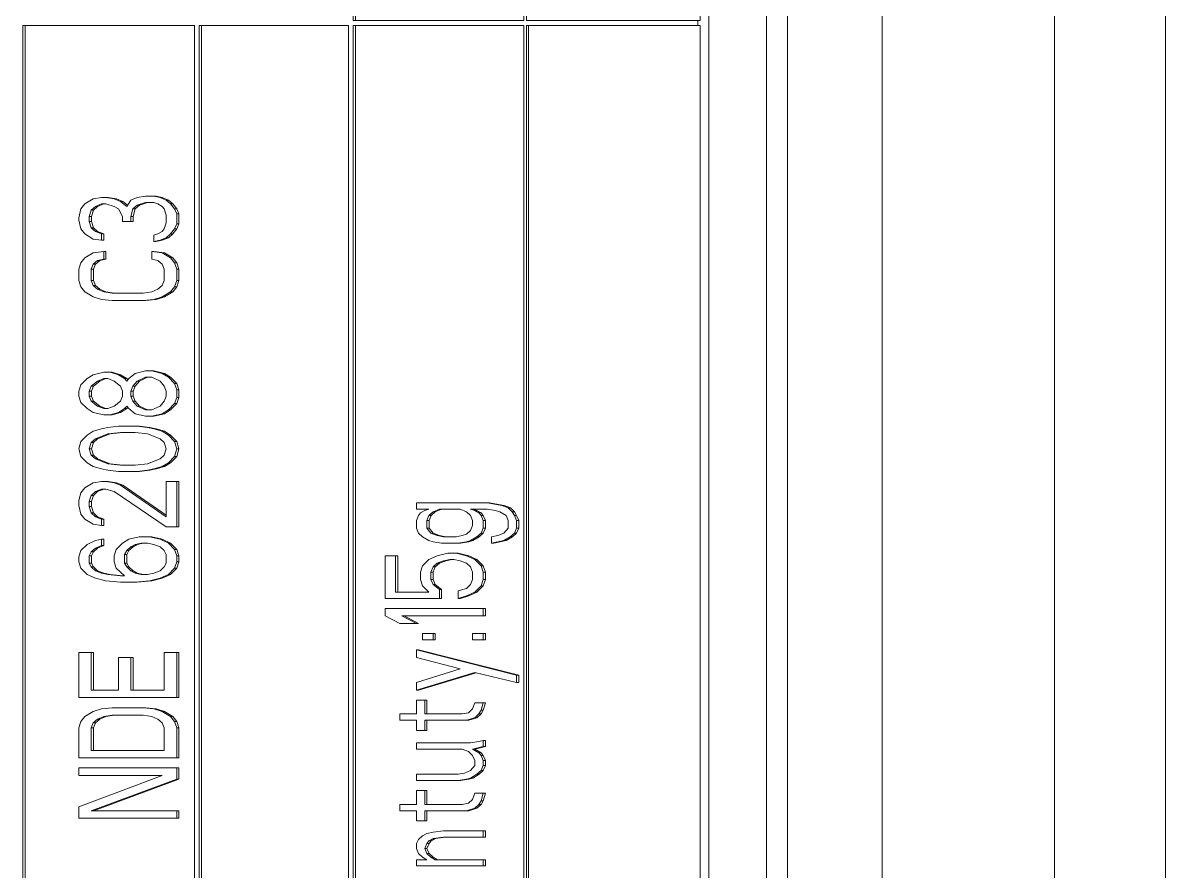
# Model space of a CAD drawing. Header units: millimetres. Extents: x 174875 to 182855, y -330615 to -324972.
# Drawn here: x 177797.64 to 177820.44, y -325739.42 to -325722.55 of the extents above; entities that cross this region are included whole.
import ezdxf

# ---------------------------------------------------------------- set-up
doc = ezdxf.new("R2010")
doc.units = ezdxf.units.MM
doc.header["$LTSCALE"] = 20
doc.layers.get('0').update_dxf_attribs({"lineweight": 15})
doc.layers.add('PDF_几何图形', color=7, linetype='Continuous')
doc.layers.add('实线', color=7, linetype='Continuous')

# ---------------------------------------------------------------- blocks, each defined once
blk = doc.blocks.new('Z$W@#0D7750773333335')
at = {"layer": 'PDF_几何图形', "lineweight": 18}
for points in [[(129.403, 13.16), (79.423, 13.16), (79.423, 13.205), (129.403, 13.205), (129.403, 9.794), (85.42, 9.794), (85.42, 9.697)], [(114.408, 10.146), (114.633, 10.146), (114.633, 12.095), (114.483, 12.095), (114.483, 10.436), (113.858, 12.095), (113.633, 12.095), (113.633, 10.146), (113.633, 10.101), (113.783, 10.101), (113.783, 10.146)], [(115.832, 10.81), (115.832, 11.432), (115.807, 11.639), (115.757, 11.805), (115.657, 11.971), (115.557, 12.054), (115.432, 12.095), (114.833, 12.095), (114.833, 10.146)], [(116.182, 11.802), (116.932, 11.802), (116.932, 11.846), (116.932, 12.095), (116.032, 12.095), (116.032, 10.146), (116.032, 10.101), (116.932, 10.101), (116.932, 10.146)], [(119.056, 11.594), (119.181, 11.594), (119.181, 11.639), (119.156, 11.763), (119.081, 11.929), (118.956, 12.054), (118.831, 12.095), (118.731, 12.095), (118.606, 12.054), (118.481, 11.929), (118.406, 11.763), (118.356, 11.556), (118.331, 11.266), (118.331, 10.975)], [(120.331, 11.556), (120.331, 11.639), (120.306, 11.805), (120.206, 11.971), (120.106, 12.054), (119.956, 12.095), (119.856, 12.095), (119.681, 12.054), (119.581, 11.971), (119.481, 11.805), (119.456, 11.639)], [(121.405, 10.682), (121.43, 10.889), (121.43, 10.934), (121.43, 11.307), (121.405, 11.514), (121.38, 11.639), (121.33, 11.805), (121.255, 11.929), (121.13, 12.054), (120.98, 12.095), (120.83, 12.054), (120.705, 11.929), (120.63, 11.805), (120.58, 11.639), (120.555, 11.514), (120.53, 11.307), (120.53, 10.934), (120.53, 10.889), (120.555, 10.682), (120.555, 10.727), (120.58, 10.602)], [(122.455, 11.263), (122.505, 11.429), (122.505, 11.473), (122.505, 11.597), (122.455, 11.805), (122.38, 11.929), (122.255, 12.054), (122.13, 12.095), (122.03, 12.095), (121.905, 12.054), (121.78, 11.929), (121.705, 11.805), (121.655, 11.597), (121.655, 11.473)], [(124.904, 11.597), (124.879, 11.805), (124.779, 11.971), (124.679, 12.054), (124.554, 12.095), (124.329, 12.095), (124.204, 12.054), (124.104, 11.971), (124.004, 11.805), (123.954, 11.639), (123.929, 11.432), (123.929, 10.81), (123.954, 10.602), (124.004, 10.436), (124.104, 10.27), (124.204, 10.187), (124.329, 10.146), (124.554, 10.146), (124.679, 10.187), (124.779, 10.27), (124.879, 10.436), (124.904, 10.644), (124.754, 10.644), (124.729, 10.519), (124.654, 10.436), (124.554, 10.395), (124.329, 10.395), (124.229, 10.436), (124.154, 10.519), (124.104, 10.644), (124.079, 10.81), (124.079, 11.432), (124.104, 11.597)], [(125.953, 11.346), (125.978, 11.511), (125.978, 11.556), (125.978, 11.639), (125.953, 11.805), (125.853, 11.971), (125.753, 12.054), (125.578, 12.095), (125.528, 12.095), (125.354, 12.054), (125.254, 11.971), (125.154, 11.805), (125.129, 11.639)], [(118.631, 11.802), (118.706, 11.843), (118.706, 11.888), (118.856, 11.888), (118.856, 11.843), (118.706, 11.843)], [(118.631, 11.846), (118.706, 11.888)], [(118.856, 11.888), (118.931, 11.846)], [(119.631, 11.719), (119.706, 11.802), (119.706, 11.846), (119.831, 11.888), (119.831, 11.843), (119.706, 11.802)], [(119.831, 11.843), (119.931, 11.843), (119.931, 11.888), (120.056, 11.846)], [(119.831, 11.888), (119.931, 11.888)], [(120.855, 11.846), (120.98, 11.888)], [(120.98, 11.843), (120.98, 11.888), (121.105, 11.846)], [(121.83, 11.677), (121.93, 11.802), (121.93, 11.846), (122.03, 11.888), (122.13, 11.888), (122.23, 11.846), (122.23, 11.802), (122.33, 11.677)], [(121.93, 11.802), (122.03, 11.843), (122.03, 11.888)], [(122.13, 11.888), (122.13, 11.843), (122.23, 11.802)], [(125.304, 11.719), (125.379, 11.802), (125.379, 11.846), (125.503, 11.888), (125.503, 11.843), (125.379, 11.802)], [(125.503, 11.843), (125.603, 11.843), (125.603, 11.888), (125.728, 11.846)], [(125.503, 11.888), (125.603, 11.888)], [(113.633, 10.146), (113.783, 10.146), (113.783, 11.846), (114.408, 10.146), (114.408, 10.101), (113.783, 11.802)], [(115.657, 11.553), (115.657, 11.597), (115.682, 11.432), (115.682, 10.81), (115.657, 10.644), (115.607, 10.519), (115.532, 10.436), (115.432, 10.395), (114.983, 10.395), (114.983, 11.846), (115.432, 11.846), (115.432, 11.802)], [(114.983, 11.802), (115.432, 11.802), (115.532, 11.76), (115.607, 11.677), (115.657, 11.553), (115.682, 11.387)], [(115.432, 11.846), (115.532, 11.805)], [(115.532, 11.76), (115.532, 11.805), (115.607, 11.722)], [(115.607, 11.677), (115.607, 11.722), (115.657, 11.597)], [(116.182, 11.014), (116.832, 11.014), (116.832, 11.058), (116.832, 11.307), (116.182, 11.307), (116.182, 11.846), (116.932, 11.846)], [(118.456, 11.221), (118.481, 11.47), (118.481, 11.514), (118.506, 11.639), (118.506, 11.594), (118.481, 11.47)], [(118.506, 11.594), (118.556, 11.719), (118.556, 11.763), (118.631, 11.846), (118.631, 11.802), (118.556, 11.719)], [(118.506, 11.639), (118.556, 11.763)], [(118.856, 11.843), (118.931, 11.802), (118.931, 11.846), (119.006, 11.763)], [(118.931, 11.802), (119.006, 11.719), (119.006, 11.763), (119.056, 11.639), (119.056, 11.594), (119.006, 11.719)], [(119.056, 11.639), (119.181, 11.639)], [(120.056, 11.802), (120.131, 11.719), (120.131, 11.763), (120.181, 11.639), (120.181, 11.556), (120.131, 11.39), (119.431, 10.353), (119.431, 10.146), (119.431, 10.101), (120.331, 10.101), (120.331, 10.146), (120.331, 10.353), (119.631, 10.353), (120.256, 11.266)], [(119.581, 11.639), (119.456, 11.639), (119.456, 11.594), (119.581, 11.594), (119.581, 11.639), (119.631, 11.763), (119.631, 11.719), (119.581, 11.594)], [(119.631, 11.763), (119.706, 11.846)], [(119.931, 11.843), (120.056, 11.802), (120.056, 11.846), (120.131, 11.763)], [(120.131, 11.719), (120.181, 11.594)], [(120.655, 11.221), (120.68, 11.47), (120.78, 11.719), (120.855, 11.802), (120.98, 11.843), (121.105, 11.802), (121.18, 11.719), (121.28, 11.47), (121.305, 11.221)], [(120.68, 11.514), (120.78, 11.763)], [(120.78, 11.719), (120.78, 11.763), (120.855, 11.846), (120.855, 11.802)], [(121.105, 11.802), (121.105, 11.846), (121.18, 11.763)], [(121.18, 11.719), (121.18, 11.763), (121.28, 11.514)], [(121.78, 11.553), (121.83, 11.677), (121.83, 11.722), (121.93, 11.846)], [(121.83, 11.722), (121.78, 11.597), (121.78, 11.514), (121.83, 11.39), (121.93, 11.266), (122.03, 11.224), (122.13, 11.224), (122.23, 11.266), (122.33, 11.39), (122.38, 11.514), (122.38, 11.597), (122.33, 11.722), (122.33, 11.677), (122.38, 11.553)], [(122.03, 11.843), (122.13, 11.843)], [(122.23, 11.846), (122.33, 11.722)], [(124.079, 11.387), (124.104, 11.553), (124.104, 11.597), (124.154, 11.722), (124.154, 11.677), (124.104, 11.553)], [(124.154, 11.677), (124.229, 11.76), (124.229, 11.805), (124.329, 11.846), (124.329, 11.802), (124.229, 11.76)], [(124.154, 11.722), (124.229, 11.805)], [(124.329, 11.802), (124.554, 11.802), (124.554, 11.846), (124.654, 11.805)], [(124.329, 11.846), (124.554, 11.846)], [(124.554, 11.802), (124.654, 11.76), (124.654, 11.805), (124.729, 11.722)], [(124.654, 11.76), (124.729, 11.677), (124.729, 11.722), (124.754, 11.597)], [(124.729, 11.677), (124.754, 11.553), (124.754, 11.597), (124.904, 11.597), (124.904, 11.553), (124.754, 11.553)], [(125.254, 11.639), (125.129, 11.639), (125.129, 11.594), (125.254, 11.594), (125.254, 11.639), (125.304, 11.763), (125.304, 11.719), (125.254, 11.594)], [(125.304, 11.763), (125.379, 11.846)], [(125.728, 11.802), (125.803, 11.719), (125.803, 11.763), (125.853, 11.639), (125.853, 11.556), (125.803, 11.39), (125.753, 11.307), (125.603, 11.224), (125.503, 11.224), (125.503, 11.058)], [(125.603, 11.843), (125.728, 11.802), (125.728, 11.846), (125.803, 11.763)], [(125.803, 11.719), (125.853, 11.594)], [(119.231, 10.685), (119.231, 10.892), (119.181, 11.1), (119.106, 11.224), (118.981, 11.349), (118.856, 11.39), (118.731, 11.39), (118.606, 11.349), (118.456, 11.183), (118.456, 11.266), (118.481, 11.514)], [(120.256, 11.221), (120.306, 11.346), (120.306, 11.39), (120.331, 11.556), (120.331, 11.511), (120.306, 11.346)], [(121.28, 11.47), (121.28, 11.514), (121.305, 11.266), (121.305, 10.975), (121.28, 10.727), (121.18, 10.478), (121.105, 10.395), (120.98, 10.353), (120.855, 10.395), (120.78, 10.478), (120.68, 10.727), (120.655, 10.975), (120.655, 11.266), (120.68, 11.514), (120.68, 11.47)], [(121.705, 11.307), (121.655, 11.473), (121.655, 11.429), (121.705, 11.263), (121.705, 11.307), (121.78, 11.183)], [(122.455, 11.307), (122.505, 11.473)], [(125.953, 11.39), (125.978, 11.556)], [(118.556, 11.014), (118.631, 11.097), (118.631, 11.141), (118.706, 11.183)], [(118.631, 11.097), (118.706, 11.138), (118.706, 11.183), (118.881, 11.183)], [(118.956, 11.141), (118.881, 11.183), (118.881, 11.138), (118.956, 11.097)], [(119.661, 10.353), (120.256, 11.221), (120.256, 11.266), (120.306, 11.39)], [(121.705, 11.263), (121.78, 11.138), (121.78, 11.183), (121.83, 11.141), (121.78, 11.1), (121.68, 10.975), (121.63, 10.768), (121.63, 10.644), (121.68, 10.436), (121.755, 10.312), (121.88, 10.187), (121.88, 10.143), (121.755, 10.267)], [(121.88, 10.187), (122.005, 10.146), (122.155, 10.146), (122.28, 10.187), (122.405, 10.312), (122.48, 10.436), (122.53, 10.644), (122.53, 10.768), (122.48, 10.975), (122.38, 11.1), (122.33, 11.141), (122.38, 11.183)], [(122.357, 11.119), (122.38, 11.138), (122.38, 11.183), (122.455, 11.307), (122.455, 11.263), (122.38, 11.138)], [(126.003, 10.602), (126.003, 10.768), (125.978, 10.934), (125.928, 11.058), (125.803, 11.141), (125.903, 11.266)], [(125.827, 11.126), (125.903, 11.221), (125.903, 11.266), (125.953, 11.39), (125.953, 11.346), (125.903, 11.221)], [(116.032, 10.146), (116.932, 10.146), (116.932, 10.395), (116.182, 10.395), (116.182, 11.058), (116.832, 11.058)], [(118.356, 10.685), (118.331, 10.975), (118.331, 10.931), (118.356, 10.641), (118.356, 10.685), (118.406, 10.478)], [(118.481, 10.806), (118.506, 10.931), (118.506, 10.975), (118.556, 11.058)], [(118.506, 10.975), (118.481, 10.851), (118.481, 10.727), (118.506, 10.602), (118.556, 10.478), (118.631, 10.395), (118.706, 10.353), (118.881, 10.353), (118.956, 10.395), (119.031, 10.478), (119.081, 10.602), (119.106, 10.727), (119.106, 10.851), (119.081, 10.975), (119.081, 10.931), (119.106, 10.806)], [(118.506, 10.931), (118.556, 11.014), (118.556, 11.058), (118.631, 11.141)], [(118.706, 11.138), (118.881, 11.138)], [(119.031, 11.058), (118.956, 11.141), (118.956, 11.097), (119.031, 11.014)], [(119.081, 10.975), (119.031, 11.058), (119.031, 11.014), (119.081, 10.931)], [(121.755, 10.724), (121.83, 10.889), (121.93, 10.972), (121.93, 11.017), (122.03, 11.058)], [(122.33, 10.934), (122.405, 10.768), (122.405, 10.644), (122.33, 10.478), (122.23, 10.395), (122.13, 10.353), (122.03, 10.353), (121.93, 10.395), (121.83, 10.478), (121.755, 10.644), (121.755, 10.768), (121.83, 10.934), (121.93, 11.017)], [(121.78, 11.138), (121.803, 11.119)], [(121.93, 10.972), (122.03, 11.014), (122.03, 11.058), (122.13, 11.058)], [(122.03, 11.014), (122.13, 11.014)], [(122.23, 11.017), (122.13, 11.058), (122.13, 11.014), (122.23, 10.972)], [(122.33, 10.889), (122.33, 10.934), (122.23, 11.017), (122.23, 10.972), (122.33, 10.889), (122.405, 10.724)], [(125.603, 11.014), (125.753, 10.972), (125.753, 11.017), (125.828, 10.934), (125.878, 10.768), (125.878, 10.602), (125.853, 10.519), (125.803, 10.436), (125.753, 10.395), (125.628, 10.353), (125.478, 10.353), (125.354, 10.395), (125.304, 10.436), (125.254, 10.519), (125.229, 10.602), (125.104, 10.602), (125.129, 10.478), (125.179, 10.353), (125.254, 10.27), (125.354, 10.187)], [(125.603, 11.058), (125.503, 11.058), (125.503, 11.014), (125.603, 11.014), (125.603, 11.058), (125.753, 11.017)], [(125.753, 10.972), (125.828, 10.889), (125.828, 10.934)], [(115.757, 10.392), (115.807, 10.558), (115.807, 10.602), (115.832, 10.81), (115.832, 10.765), (115.807, 10.558)], [(120.53, 10.934), (120.555, 10.727)], [(121.33, 10.392), (121.38, 10.558), (121.38, 10.602), (121.405, 10.727), (121.405, 10.682), (121.38, 10.558)], [(121.405, 10.727), (121.43, 10.934)], [(121.83, 10.889), (121.83, 10.934)], [(123.929, 10.81), (123.929, 10.765), (123.954, 10.558), (123.954, 10.602)], [(125.828, 10.889), (125.878, 10.724)], [(115.757, 10.436), (115.807, 10.602)], [(118.356, 10.641), (118.406, 10.433), (118.406, 10.478), (118.481, 10.312)], [(119.106, 10.267), (119.181, 10.433), (119.181, 10.478), (119.231, 10.685), (119.231, 10.641), (119.181, 10.433)], [(120.555, 10.682), (120.58, 10.558), (120.58, 10.602), (120.63, 10.436)], [(120.58, 10.558), (120.63, 10.392), (120.63, 10.436), (120.705, 10.312)], [(121.33, 10.436), (121.38, 10.602)], [(121.68, 10.392), (121.63, 10.599), (121.63, 10.644)], [(122.48, 10.392), (122.53, 10.599), (122.53, 10.644)], [(123.954, 10.558), (124.004, 10.392)], [(124.879, 10.392), (124.904, 10.599), (124.904, 10.644)], [(125.104, 10.602), (125.104, 10.558), (125.129, 10.433), (125.129, 10.478)], [(125.753, 10.187), (125.853, 10.27), (125.928, 10.353), (125.978, 10.478), (126.003, 10.602), (126.003, 10.558), (125.978, 10.433)], [(115.557, 10.143), (115.657, 10.226), (115.657, 10.27), (115.757, 10.436), (115.757, 10.392), (115.657, 10.226)], [(115.557, 10.187), (115.657, 10.27)], [(118.406, 10.433), (118.481, 10.267), (118.481, 10.312), (118.606, 10.187)], [(118.481, 10.267), (118.606, 10.143), (118.606, 10.187), (118.731, 10.146)], [(118.856, 10.101), (118.981, 10.143), (118.981, 10.187), (119.106, 10.312), (119.106, 10.267), (118.981, 10.143)], [(119.106, 10.312), (119.181, 10.478)], [(120.63, 10.392), (120.705, 10.267), (120.705, 10.312), (120.83, 10.187)], [(120.705, 10.267), (120.83, 10.143), (120.83, 10.187), (120.98, 10.146)], [(121.13, 10.143), (121.255, 10.267), (121.255, 10.312), (121.33, 10.436), (121.33, 10.392), (121.255, 10.267)], [(121.13, 10.187), (121.255, 10.312)], [(121.68, 10.436), (121.68, 10.392), (121.755, 10.267), (121.755, 10.312)], [(122.28, 10.143), (122.405, 10.267), (122.405, 10.312)], [(122.405, 10.267), (122.48, 10.392), (122.48, 10.436)], [(124.004, 10.436), (124.004, 10.392), (124.104, 10.226), (124.104, 10.27)], [(124.679, 10.143), (124.779, 10.226), (124.779, 10.27)], [(124.779, 10.226), (124.879, 10.392), (124.879, 10.436)], [(125.129, 10.433), (125.179, 10.309)], [(125.179, 10.353), (125.179, 10.309), (125.254, 10.226), (125.254, 10.27)], [(125.753, 10.143), (125.853, 10.226), (125.853, 10.27)], [(125.853, 10.226), (125.928, 10.309)], [(125.978, 10.478), (125.978, 10.433), (125.928, 10.309), (125.928, 10.353)], [(114.408, 10.101), (114.633, 10.101), (114.633, 10.146)], [(115.432, 10.146), (114.833, 10.146), (114.833, 10.101), (115.432, 10.101), (115.432, 10.146), (115.557, 10.187), (115.557, 10.143), (115.432, 10.101)], [(118.606, 10.143), (118.731, 10.101), (118.731, 10.146), (118.856, 10.146), (118.856, 10.101), (118.731, 10.101)], [(118.856, 10.146), (118.981, 10.187)], [(119.431, 10.146), (120.331, 10.146)], [(120.83, 10.143), (120.98, 10.101), (120.98, 10.146), (121.13, 10.187), (121.13, 10.143), (120.98, 10.101)], [(121.88, 10.143), (122.005, 10.101)], [(122.005, 10.146), (122.005, 10.101), (122.155, 10.101), (122.155, 10.146)], [(122.155, 10.101), (122.28, 10.143), (122.28, 10.187)], [(124.104, 10.226), (124.204, 10.143)], [(124.204, 10.187), (124.204, 10.143), (124.329, 10.101), (124.329, 10.146)], [(124.329, 10.101), (124.554, 10.101), (124.554, 10.146)], [(124.554, 10.101), (124.679, 10.143), (124.679, 10.187)], [(125.254, 10.226), (125.354, 10.143), (125.354, 10.187), (125.453, 10.146)], [(125.354, 10.143), (125.453, 10.101), (125.453, 10.146), (125.653, 10.146), (125.653, 10.101), (125.453, 10.101)], [(125.653, 10.146), (125.753, 10.187), (125.753, 10.143), (125.653, 10.101)], [(129.403, 9.652), (85.42, 9.652), (85.42, 9.697), (129.403, 9.697), (129.403, 6.731), (85.42, 6.731), (85.42, 6.634)], [(129.403, 6.589), (85.42, 6.589), (85.42, 6.634), (129.403, 6.634), (129.403, 3.24), (85.42, 3.24), (85.42, 3.191)], [(129.403, 3.147), (85.42, 3.147), (85.42, 3.191), (129.403, 3.191), (129.403, -0.219), (129.503, -0.219), (129.503, 3.191), (153.393, 3.191), (153.393, 3.24), (129.503, 3.24), (129.503, 6.634), (153.393, 6.634), (153.393, 6.589), (129.503, 6.589)], [(117.657, 4.051), (117.807, 4.051), (117.807, 6), (117.657, 6), (117.507, 5.71), (117.507, 5.378)], [(118.131, 5.748), (118.856, 5.748), (118.856, 5.793), (118.856, 6), (118.006, 6), (118.006, 4.922)], [(113.908, 5.168), (114.183, 5.168), (114.183, 5.212), (114.183, 5.378), (113.908, 5.378), (113.908, 5.71), (113.783, 5.71), (113.783, 5.378), (113.583, 5.378), (113.583, 5.212)], [(115.707, 5.168), (115.982, 5.168), (115.982, 5.212), (115.982, 5.378), (115.707, 5.378), (115.707, 5.71), (115.582, 5.71), (115.582, 5.378), (115.382, 5.378), (115.382, 5.212)], [(118.856, 4.338), (118.906, 4.546), (118.906, 4.59), (118.906, 4.756), (118.856, 4.964), (118.781, 5.129), (118.656, 5.254), (118.531, 5.295), (118.381, 5.295), (118.256, 5.254), (118.131, 5.129), (118.131, 5.793), (118.856, 5.793)], [(117.657, 5.624), (117.507, 5.334), (117.507, 5.378), (117.657, 5.669), (117.657, 4.051), (117.657, 4.007), (117.807, 4.007), (117.807, 4.051)], [(113.258, 4.051), (113.383, 4.051), (113.383, 4.839), (113.358, 5.046), (113.333, 5.171), (113.283, 5.254), (113.208, 5.337), (113.133, 5.378), (113.033, 5.378), (112.933, 5.337), (112.858, 5.254), (112.809, 5.171), (112.809, 5.378), (112.684, 5.378), (112.684, 4.051)], [(115.183, 4.051), (115.158, 4.134), (115.133, 4.3), (115.133, 5.378), (115.008, 5.378), (115.008, 4.466), (114.958, 4.341), (114.883, 4.259), (114.783, 4.217), (114.683, 4.217), (114.583, 4.3), (114.533, 4.424), (114.508, 4.549), (114.508, 5.378), (114.383, 5.378), (114.383, 4.549)], [(116.526, 4.192), (116.182, 5.334), (116.182, 5.378), (116.532, 4.217), (116.332, 3.388)], [(116.982, 5.378), (116.832, 5.378), (116.607, 4.507), (116.332, 5.378), (116.182, 5.378)], [(116.482, 3.388), (116.982, 5.378), (116.982, 5.334), (116.482, 3.343)], [(119.906, 3.968), (119.906, 5.378), (119.781, 5.378), (119.781, 5.129), (119.756, 5.212), (119.706, 5.295), (119.656, 5.337), (119.556, 5.378), (119.406, 5.378), (119.306, 5.337), (119.231, 5.254), (119.156, 5.129), (119.131, 5.046), (119.106, 4.881), (119.106, 4.549)], [(112.809, 4.961), (112.858, 5.043), (112.858, 5.088), (112.933, 5.171), (112.933, 5.126), (112.858, 5.043)], [(112.809, 4.051), (112.809, 5.005), (112.858, 5.088)], [(112.933, 5.126), (113.033, 5.168), (113.033, 5.212), (113.133, 5.171)], [(112.933, 5.171), (113.033, 5.212)], [(113.033, 5.168), (113.133, 5.126), (113.133, 5.171), (113.183, 5.129), (113.183, 5.085), (113.133, 5.126)], [(113.183, 5.129), (113.233, 5.046)], [(113.183, 5.085), (113.233, 5.002), (113.233, 5.046), (113.258, 4.839), (113.258, 4.051), (113.258, 4.007), (113.383, 4.007), (113.383, 4.051)], [(113.783, 5.168), (113.583, 5.168), (113.583, 5.212), (113.783, 5.212), (113.783, 4.383)], [(113.983, 4.048), (114.133, 4.007), (114.133, 4.051), (114.133, 4.217), (114.008, 4.259), (113.933, 4.341), (113.908, 4.466), (113.908, 5.212), (114.183, 5.212)], [(115.582, 5.168), (115.382, 5.168), (115.382, 5.212), (115.582, 5.212), (115.582, 4.383)], [(115.932, 4.051), (115.932, 4.217), (115.807, 4.259), (115.732, 4.341), (115.707, 4.466), (115.707, 5.212), (115.982, 5.212)], [(117.307, 5.046), (117.307, 5.002), (117.182, 5.002), (117.182, 5.046)], [(118.281, 5.002), (118.181, 4.878), (118.181, 4.922), (118.281, 5.046), (118.281, 5.002), (118.381, 5.043), (118.531, 5.043), (118.631, 5.002), (118.706, 4.919), (118.706, 4.964), (118.756, 4.839)], [(118.281, 5.046), (118.381, 5.088)], [(118.381, 5.043), (118.381, 5.088), (118.531, 5.088), (118.531, 5.043)], [(118.531, 5.088), (118.631, 5.046)], [(118.631, 5.002), (118.631, 5.046), (118.706, 4.964)], [(119.231, 4.795), (119.256, 4.919), (119.256, 4.964), (119.306, 5.088)], [(119.731, 5.046), (119.781, 4.922), (119.781, 4.507), (119.731, 4.383), (119.656, 4.3), (119.556, 4.259), (119.456, 4.259), (119.356, 4.3), (119.281, 4.383), (119.256, 4.466), (119.231, 4.59), (119.231, 4.839), (119.256, 4.964)], [(119.256, 4.919), (119.306, 5.043), (119.306, 5.088), (119.406, 5.171)], [(119.306, 5.043), (119.406, 5.126), (119.556, 5.126), (119.556, 5.171), (119.656, 5.129), (119.731, 5.046), (119.731, 5.002), (119.781, 4.878)], [(119.406, 5.126), (119.406, 5.171), (119.556, 5.171)], [(119.556, 5.126), (119.656, 5.085)], [(119.656, 5.129), (119.656, 5.085), (119.731, 5.002)], [(113.233, 5.002), (113.258, 4.795)], [(118.181, 4.878), (118.006, 4.878), (118.006, 4.922), (118.181, 4.922)], [(118.706, 4.919), (118.756, 4.795), (118.756, 4.839), (118.781, 4.715), (118.781, 4.632), (118.756, 4.507), (118.706, 4.383), (118.631, 4.3), (118.531, 4.259), (118.381, 4.259), (118.281, 4.3), (118.206, 4.383), (118.156, 4.549), (118.006, 4.549)], [(118.756, 4.795), (118.781, 4.67)], [(118.856, 4.383), (118.906, 4.59)], [(113.833, 4.217), (113.783, 4.383), (113.783, 4.338), (113.833, 4.173), (113.833, 4.217), (113.908, 4.134)], [(114.408, 4.383), (114.383, 4.549), (114.383, 4.504), (114.408, 4.338), (114.408, 4.383), (114.433, 4.3)], [(114.408, 4.338), (114.433, 4.256), (114.433, 4.3), (114.508, 4.176)], [(115.632, 4.217), (115.582, 4.383), (115.582, 4.338), (115.632, 4.173), (115.632, 4.217), (115.707, 4.134)], [(118.056, 4.383), (118.006, 4.549), (118.006, 4.504), (118.056, 4.338), (118.056, 4.383), (118.131, 4.217)], [(118.056, 4.338), (118.131, 4.173), (118.131, 4.217), (118.256, 4.093), (118.256, 4.048), (118.131, 4.173)], [(118.656, 4.048), (118.781, 4.173), (118.781, 4.217), (118.856, 4.383), (118.856, 4.338), (118.781, 4.173)], [(119.131, 4.383), (119.106, 4.549), (119.106, 4.504), (119.131, 4.338), (119.131, 4.383), (119.156, 4.3)], [(119.131, 4.338), (119.156, 4.256), (119.156, 4.3), (119.231, 4.176)], [(113.833, 4.173), (113.908, 4.09), (113.908, 4.134), (113.983, 4.093), (113.983, 4.048), (113.908, 4.09)], [(114.433, 4.256), (114.508, 4.131), (114.508, 4.176), (114.583, 4.093)], [(114.508, 4.131), (114.583, 4.048), (114.583, 4.093), (114.683, 4.051)], [(114.783, 4.007), (114.883, 4.048), (114.883, 4.093), (114.933, 4.134), (114.933, 4.09), (114.883, 4.048)], [(114.933, 4.09), (115.008, 4.214), (115.008, 4.259), (115.058, 4.051)], [(114.933, 4.134), (115.008, 4.259)], [(115.058, 4.007), (115.183, 4.007), (115.183, 4.051), (115.058, 4.051), (115.058, 4.007), (115.008, 4.214)], [(115.632, 4.173), (115.707, 4.09), (115.707, 4.134), (115.782, 4.093), (115.782, 4.048), (115.707, 4.09)], [(118.381, 4.007), (118.531, 4.007), (118.531, 4.051), (118.656, 4.093), (118.781, 4.217)], [(119.756, 4.217), (119.781, 4.3), (119.781, 3.968), (119.756, 3.802), (119.731, 3.719), (119.656, 3.595), (119.556, 3.554), (119.406, 3.554), (119.306, 3.636), (119.256, 3.761), (119.231, 3.885), (119.106, 3.885)], [(119.156, 4.256), (119.231, 4.131), (119.231, 4.176), (119.306, 4.093), (119.306, 4.048), (119.231, 4.131)], [(119.556, 4.007), (119.656, 4.048), (119.656, 4.093), (119.706, 4.134)], [(119.656, 4.048), (119.706, 4.09), (119.706, 4.134), (119.756, 4.217), (119.756, 4.173), (119.706, 4.09)], [(119.756, 4.173), (119.781, 4.256)], [(113.983, 4.093), (114.133, 4.051)], [(114.583, 4.048), (114.683, 4.007), (114.683, 4.051), (114.783, 4.051), (114.783, 4.007), (114.683, 4.007)], [(114.783, 4.051), (114.883, 4.093)], [(115.782, 4.093), (115.932, 4.051), (115.932, 4.007), (115.782, 4.048)], [(117.182, 4.051), (117.182, 4.007), (117.307, 4.007), (117.307, 4.051)], [(118.256, 4.093), (118.381, 4.051)], [(118.256, 4.048), (118.381, 4.007), (118.381, 4.051), (118.531, 4.051)], [(118.531, 4.007), (118.656, 4.048), (118.656, 4.093)], [(119.306, 4.093), (119.406, 4.051)], [(119.306, 4.048), (119.406, 4.007), (119.406, 4.051), (119.556, 4.051), (119.556, 4.007), (119.406, 4.007)], [(119.556, 4.051), (119.656, 4.093)], [(119.806, 3.509), (119.856, 3.633), (119.856, 3.678), (119.906, 3.968), (119.906, 3.924), (119.856, 3.633)], [(119.156, 3.636), (119.231, 3.512), (119.306, 3.429), (119.406, 3.388), (119.556, 3.388), (119.656, 3.429), (119.731, 3.471), (119.806, 3.554), (119.856, 3.678)], [(119.156, 3.592), (119.231, 3.468), (119.231, 3.512)], [(119.231, 3.468), (119.306, 3.385)], [(119.306, 3.429), (119.306, 3.385), (119.406, 3.343), (119.406, 3.388)], [(119.556, 3.343), (119.656, 3.385), (119.656, 3.429)], [(119.656, 3.385), (119.731, 3.426), (119.731, 3.471)], [(119.731, 3.426), (119.806, 3.509), (119.806, 3.554)], [(119.406, 3.343), (119.556, 3.343), (119.556, 3.388)], [(129.503, -0.219), (129.503, -0.264), (159.391, -0.264), (159.391, -0.442), (79.423, -0.442), (79.423, -0.264), (129.403, -0.264), (129.403, -0.219)]]:
    blk.add_lwpolyline(points, dxfattribs=at)
for points in [[(117.307, 5.254), (117.182, 5.254), (117.182, 5.046), (117.307, 5.046)], [(117.307, 4.051), (117.307, 4.259), (117.182, 4.259), (117.182, 4.051)], [(112.809, 4.007), (112.684, 4.007), (112.684, 4.051), (112.809, 4.051)], [(119.156, 3.592), (119.156, 3.636), (119.106, 3.885), (119.106, 3.841)], [(116.482, 3.343), (116.332, 3.343), (116.332, 3.388), (116.482, 3.388)]]:
    blk.add_lwpolyline(points, close=True, dxfattribs=at)
at = {"layer": 'PDF_几何图形', "lineweight": 13}
for points in [[(192.976, -2.006), (46.838, -2.006)], [(161.89, -1.584), (77.923, -1.584)], [(192.976, -9.523), (46.838, -9.523), (46.772, -9.523), (46.707, -9.523), (46.674, -9.524), (46.642, -9.524), (46.61, -9.524), (46.578, -9.525), (46.516, -9.526), (46.455, -9.528), (46.396, -9.529), (46.338, -9.531), (45.735, -9.552), (45.132, -9.574), (44.843, -9.583), (44.544, -9.591), (44.468, -9.593), (44.391, -9.595)]]:
    blk.add_lwpolyline(points, dxfattribs=at)
blk.add_lwpolyline([(192.976, -7.312), (192.976, -5.601), (192.976, -3.887), (46.838, -3.887), (46.838, -5.601), (46.838, -7.312)], close=True, dxfattribs=at)
blk = doc.blocks.new('英铄BN(A)S250系列-主视图')
at = {"layer": '实线'}
blk.add_blockref('Z$W@#0D7750773333335', (-1420.212, 23084.806), dxfattribs=at)

msp = doc.modelspace()

# ---------------------------------------------------------------- block references
at = {"rotation": 90}
msp.add_blockref('英铄BN(A)S250系列-主视图', (200895.648, -324431.792), dxfattribs=at)

doc.saveas('drawing.dxf')
